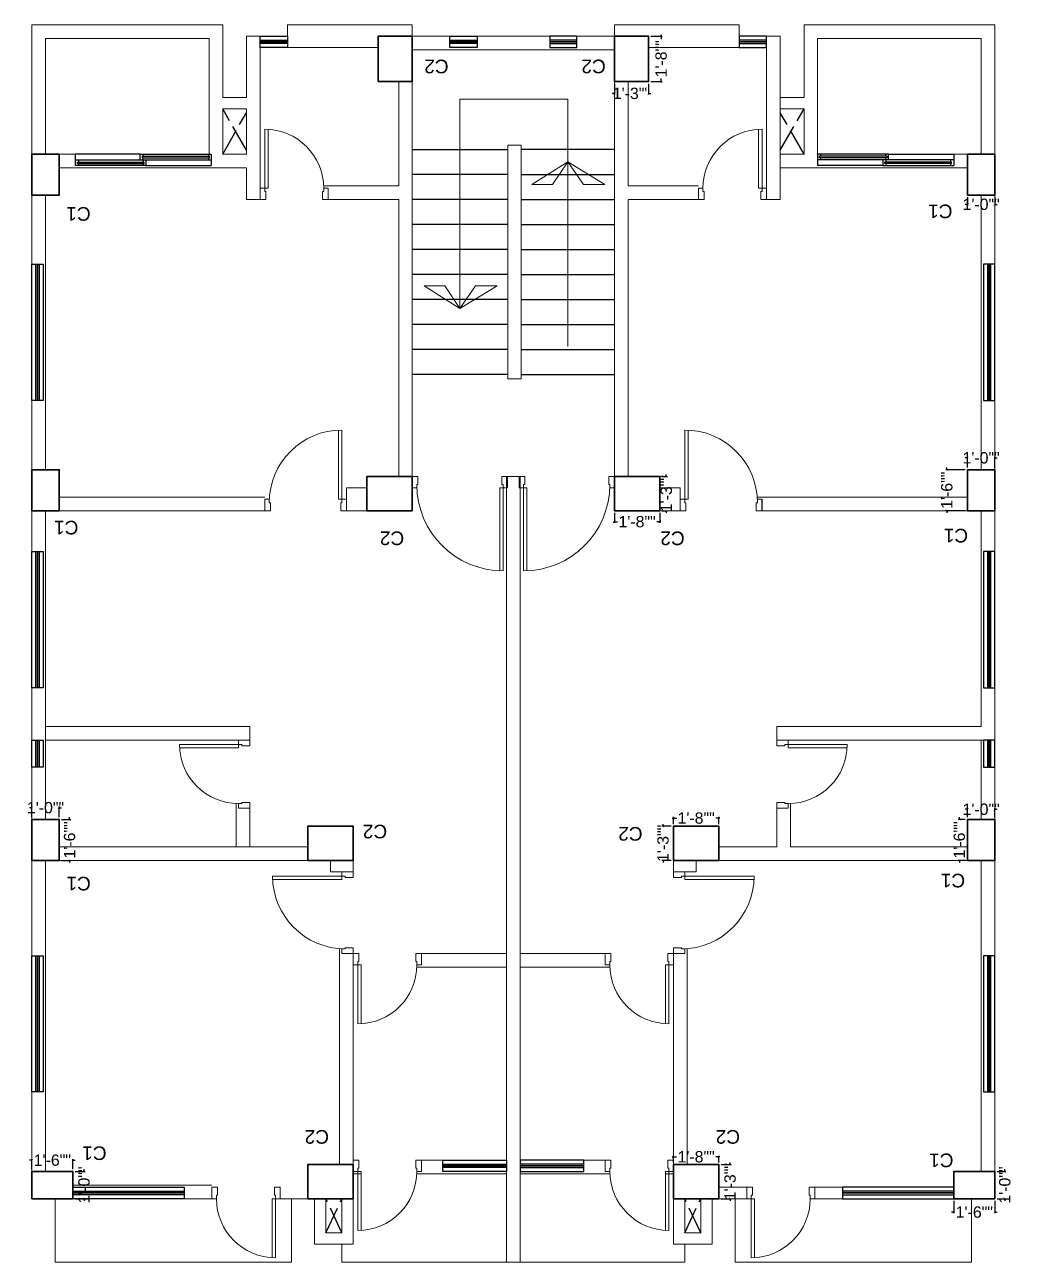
# Model space of a CAD drawing. Header units: inches. Extents: x -6918 to 21732, y -6368 to 1797.
# Drawn here: x 12913 to 13348, y 769 to 1314 of the extents above; entities that cross this region are included whole.
import ezdxf

# ---------------------------------------------------------------- set-up
doc = ezdxf.new("R2010")
doc.units = ezdxf.units.IN
doc.header["$MEASUREMENT"] = 0
doc.linetypes.add('ACAD_ISO02W100', pattern=[15, 12, -3])
for name, color, linetype, lineweight in [('COLOUMN', 10, 'Continuous', 35), ('DIM', 10, 'Continuous', 18), ('dim-8', 7, 'Continuous', 9), ('Dimensoin', 98, 'Continuous', 9), ('Door', 6, 'Continuous', 15), ('LINE', 250, 'Continuous', 15), ('Raling', 1, 'Continuous', 15), ('STAIR', 32, 'Continuous', 25), ('Varanda', 16, 'Continuous', 15), ('WALL', 7, 'Continuous', 20), ('WINDOW', 5, 'Continuous', 25)]:
    doc.layers.add(name, color=color, linetype=linetype, lineweight=lineweight)
doc.layers.add('DOT', color=140, linetype='ACAD_ISO02W100')
doc.layers.add('Text', color=7, linetype='Continuous')
doc.styles.add('ARIAL', font='arial.ttf')
doc.styles.get("Standard").update_dxf_attribs({"font": 'arial.ttf'})
doc.dimstyles.new('Column Shedule', dxfattribs={"dimscale": 0, "dimtxt": 5, "dimasz": 1, "dimexe": 0.5, "dimexo": 1, "dimgap": 1, "dimtad": 0, "dimdec": 0, "dimzin": 11, "dimdsep": 46, "dimlunit": 3, "dimtxsty": 'ARIAL', "dimblk": 'ARCHTICK', "dimcen": 0.09375, "dimdle": 0.5, "dimclrd": 5, "dimclre": 7, "dimclrt": 7, "dimadec": 0, "dimazin": 0, "dimtfac": 1, "dimtdec": 0, "dimtix": 1, "dimtofl": 0, "dimtmove": 2, "dimatfit": 3, "dimldrblk": 'ARCHTICK', "dimfxl": 3, "dimtolj": 1, "dimtzin": 3, "dimlwd": -1, "dimlwe": -1, "dimarcsym": 1})

# ---------------------------------------------------------------- blocks, each defined once
blk = doc.blocks.new('A$C71373806')
at = {"layer": 'Door'}
for p, q in [((2, 5), (2, 31)), ((3.5, 5), (3.5, 30.96)), ((0, 5), (0, 0)), ((0, 5), (2, 5)), ((0, 0), (2.5, 0)), ((2, 5), (2, 3.5)), ((2, 5), (3.5, 5)), ((2, 3.5), (2.5, 3.5)), ((2.5, 3.5), (2.5, 0)), ((27.5, 3.5), (27.5, 0)), ((28, 3.5), (27.5, 3.5)), ((30, 0), (27.5, 0)), ((28, 5), (28, 3.5)), ((30, 5), (28, 5)), ((30, 5), (30, 0))]:
    blk.add_line(p, q, dxfattribs=at)
blk.add_arc((2, 5), 26, 0, 90, dxfattribs=at)
blk = doc.blocks.new('M door')
at = {"layer": 'Door'}
for p, q in [((10890.88, 11660.35), (10895.88, 11660.35)), ((10890.88, 11660.35), (10890.88, 11658.35)), ((10890.88, 11658.35), (10892.38, 11658.35)), ((10892.38, 11658.35), (10892.38, 11657.85)), ((10892.38, 11657.85), (10895.88, 11657.85)), ((10895.88, 11660.35), (10895.88, 11657.85)), ((10890.88, 11626.35), (10860.38, 11626.35)), ((10890.88, 11627.85), (10860.42, 11627.85)), ((10890.88, 11626.35), (10890.88, 11627.85)), ((10890.88, 11624.35), (10890.88, 11626.35)), ((10890.88, 11626.35), (10892.38, 11626.35)), ((10892.38, 11626.85), (10895.88, 11626.85)), ((10892.38, 11626.35), (10892.38, 11626.85)), ((10895.88, 11624.35), (10895.88, 11626.85)), ((10890.88, 11624.35), (10895.88, 11624.35))]:
    blk.add_line(p, q, dxfattribs=at)
blk.add_arc((10892.38, 11626.35), 32, 90, 180, dxfattribs=at)
blk = doc.blocks.new('door')
at = {"layer": 'Door'}
for p, q in [((380.47, 5770.2), (375.47, 5770.2)), ((375.47, 5770.2), (375.47, 5767.7)), ((378.97, 5767.7), (375.47, 5767.7)), ((380.47, 5768.2), (378.97, 5768.2)), ((378.97, 5768.2), (378.97, 5767.7)), ((380.47, 5770.2), (380.47, 5768.2)), ((375.47, 5728.2), (375.47, 5730.7)), ((378.97, 5730.7), (375.47, 5730.7)), ((380.47, 5728.2), (375.47, 5728.2)), ((378.97, 5730.2), (378.97, 5730.7)), ((380.47, 5730.2), (378.97, 5730.2)), ((380.47, 5731.7), (416.94, 5731.7)), ((380.47, 5730.2), (380.47, 5731.7)), ((380.47, 5730.2), (416.97, 5730.2)), ((380.47, 5728.2), (380.47, 5730.2))]:
    blk.add_line(p, q, dxfattribs=at)
blk.add_arc((378.97, 5730.2), 38, 0, 90, dxfattribs=at)
blk = doc.blocks.new('ADFSDF')
at = {"layer": 'COLOUMN'}
for points in [[(-22327.73, -19135.6), (-22309.73, -19135.6), (-22309.73, -19147.6), (-22327.73, -19147.6)], [(-22206.23, -19135.6), (-22186.23, -19135.6), (-22186.23, -19150.6), (-22206.23, -19150.6)], [(-22045.23, -19135.6), (-22025.23, -19135.6), (-22025.23, -19150.6), (-22045.23, -19150.6)], [(-21921.73, -19135.6), (-21903.73, -19135.6), (-21903.73, -19147.6), (-21921.73, -19147.6)], [(-22315.73, -19284.6), (-22315.73, -19302.6), (-22327.73, -19302.6), (-22327.73, -19284.6)], [(-22206.23, -19284.6), (-22186.23, -19284.6), (-22186.23, -19299.6), (-22206.23, -19299.6)], [(-22045.23, -19284.6), (-22025.23, -19284.6), (-22025.23, -19299.6), (-22045.23, -19299.6)], [(-21903.73, -19284.6), (-21903.73, -19302.6), (-21915.73, -19302.6), (-21915.73, -19284.6)], [(-22315.73, -19438.6), (-22315.73, -19456.6), (-22327.73, -19456.6), (-22327.73, -19438.6)], [(-22180.23, -19438.6), (-22160.23, -19438.6), (-22160.23, -19453.6), (-22180.23, -19453.6)], [(-22071.23, -19438.6), (-22051.23, -19438.6), (-22051.23, -19453.6), (-22071.23, -19453.6)], [(-21903.73, -19438.6), (-21903.73, -19456.6), (-21915.73, -19456.6), (-21915.73, -19438.6)], [(-22315.73, -19577.6), (-22315.73, -19595.6), (-22327.73, -19595.6), (-22327.73, -19577.6)], [(-21903.73, -19577.6), (-21903.73, -19595.6), (-21915.73, -19595.6), (-21915.73, -19577.6)], [(-22160.23, -19627.6), (-22160.23, -19647.6), (-22175.23, -19647.6), (-22175.23, -19627.6)], [(-22056.23, -19627.6), (-22056.23, -19647.6), (-22071.23, -19647.6), (-22071.23, -19627.6)]]:
    blk.add_lwpolyline(points, close=True, dxfattribs=at)
blk = doc.blocks.new('_ArchTick')
at = {"color": 0, "linetype": 'ByBlock', "const_width": 0.15}
blk.add_lwpolyline([(-0.5, -0.5), (0.5, 0.5)], dxfattribs=at)
blk = doc.blocks.new('*D85')
at = {"layer": 'Defpoints', "color": 0, "lineweight": 40, "transparency": 16777216}
for p in [(13322.1, 796.73), (13340.1, 796.73), (13322.1, 790.81)]:
    blk.add_point(p, dxfattribs=at)
at = {"layer": 'Text', "color": 7, "transparency": 16777216}
for p, q in [((13322.1, 795.73), (13322.1, 790.31)), ((13340.1, 795.73), (13340.1, 790.31))]:
    blk.add_line(p, q, dxfattribs=at)
at = {"layer": 'Text', "color": 5, "transparency": 16777216}
for p, q in [((13322.1, 790.81), (13321.1, 790.81)), ((13340.1, 790.81), (13341.1, 790.81))]:
    blk.add_line(p, q, dxfattribs=at)
blk.add_blockref('_ArchTick', (13322.1, 790.81), dxfattribs=at)
at = {"layer": 'Text', "color": 5, "transparency": 16777216, "rotation": 180}
blk.add_blockref('_ArchTick', (13340.1, 790.81), dxfattribs=at)
at = {"layer": 'Text', "color": 7, "transparency": 16777216, "insert": (13331.1, 790.81), "char_height": 5, "attachment_point": 5, "style": 'ARIAL'}
blk.add_mtext('\\A1;1\'-6""', dxfattribs=at)
blk = doc.blocks.new('*D86')
at = {"layer": 'Defpoints', "color": 0, "lineweight": 40, "transparency": 16777216}
for p in [(13340.1, 808.73), (13340.1, 796.73), (13344.51, 796.73)]:
    blk.add_point(p, dxfattribs=at)
at = {"layer": 'Text', "color": 7, "transparency": 16777216}
for p, q in [((13341.1, 808.73), (13345.01, 808.73)), ((13341.1, 796.73), (13345.01, 796.73))]:
    blk.add_line(p, q, dxfattribs=at)
at = {"layer": 'Text', "color": 5, "transparency": 16777216}
for p, q in [((13344.51, 808.73), (13344.51, 809.73)), ((13344.51, 796.73), (13344.51, 795.73))]:
    blk.add_line(p, q, dxfattribs=at)
for p, rotation in [((13344.51, 808.73), 270), ((13344.51, 796.73), 90)]:
    blk.add_blockref('_ArchTick', p, dxfattribs=dict(at, rotation=rotation))
at = {"layer": 'Text', "color": 7, "transparency": 16777216, "insert": (13344.51, 802.73), "char_height": 5, "attachment_point": 5, "rotation": 90, "style": 'ARIAL'}
blk.add_mtext('\\A1;1\'-0""', dxfattribs=at)
blk = doc.blocks.new('*D87')
at = {"layer": 'Defpoints', "color": 0, "lineweight": 40, "transparency": 16777216}
for p in [(13218.6, 815.16), (13198.6, 811.73), (13218.6, 811.73)]:
    blk.add_point(p, dxfattribs=at)
at = {"layer": 'Text', "color": 5, "transparency": 16777216}
for p, q in [((13198.1, 815.16), (13199.95, 815.16)), ((13219.1, 815.16), (13217.25, 815.16))]:
    blk.add_line(p, q, dxfattribs=at)
at = {"layer": 'Text', "color": 7, "transparency": 16777216}
for p, q in [((13198.6, 812.73), (13198.6, 815.66)), ((13218.6, 812.73), (13218.6, 815.66))]:
    blk.add_line(p, q, dxfattribs=at)
at = {"layer": 'Text', "color": 5, "transparency": 16777216, "rotation": 180}
blk.add_blockref('_ArchTick', (13198.6, 815.16), dxfattribs=at)
at = {"layer": 'Text', "color": 5, "transparency": 16777216}
blk.add_blockref('_ArchTick', (13218.6, 815.16), dxfattribs=at)
at = {"layer": 'Text', "color": 7, "transparency": 16777216, "insert": (13208.6, 815.16), "char_height": 5, "attachment_point": 5, "style": 'ARIAL'}
blk.add_mtext('\\A1;1\'-8""', dxfattribs=at)
blk = doc.blocks.new('*D88')
at = {"layer": 'Defpoints', "color": 0, "lineweight": 40, "transparency": 16777216}
for p in [(13218.6, 811.73), (13218.6, 796.73), (13223.55, 796.73)]:
    blk.add_point(p, dxfattribs=at)
at = {"layer": 'Text', "color": 5, "transparency": 16777216}
for p, q in [((13223.55, 811.73), (13223.55, 812.73)), ((13223.55, 796.73), (13223.55, 795.73))]:
    blk.add_line(p, q, dxfattribs=at)
at = {"layer": 'Text', "color": 7, "transparency": 16777216}
for p, q in [((13219.6, 811.73), (13224.05, 811.73)), ((13219.6, 796.73), (13224.05, 796.73))]:
    blk.add_line(p, q, dxfattribs=at)
at = {"layer": 'Text', "color": 5, "transparency": 16777216}
for p, rotation in [((13223.55, 811.73), 270), ((13223.55, 796.73), 90)]:
    blk.add_blockref('_ArchTick', p, dxfattribs=dict(at, rotation=rotation))
at = {"layer": 'Text', "color": 7, "transparency": 16777216, "insert": (13223.55, 804.23), "char_height": 5, "attachment_point": 5, "rotation": 90, "style": 'ARIAL'}
blk.add_mtext('\\A1;1\'-3""', dxfattribs=at)
blk = doc.blocks.new('*D89')
at = {"layer": 'Defpoints', "color": 0, "lineweight": 40, "transparency": 16777216}
for p in [(13194.04, 960.73), (13198.6, 960.73), (13198.6, 945.73)]:
    blk.add_point(p, dxfattribs=at)
at = {"layer": 'Text', "color": 7, "transparency": 16777216}
for p, q in [((13197.6, 960.73), (13193.54, 960.73)), ((13197.6, 945.73), (13193.54, 945.73))]:
    blk.add_line(p, q, dxfattribs=at)
at = {"layer": 'Text', "color": 5, "transparency": 16777216}
for p, q in [((13194.04, 960.73), (13194.04, 961.73)), ((13194.04, 945.73), (13194.04, 944.73))]:
    blk.add_line(p, q, dxfattribs=at)
for p, rotation in [((13194.04, 960.73), 270), ((13194.04, 945.73), 90)]:
    blk.add_blockref('_ArchTick', p, dxfattribs=dict(at, rotation=rotation))
at = {"layer": 'Text', "color": 7, "transparency": 16777216, "insert": (13194.04, 953.23), "char_height": 5, "attachment_point": 5, "rotation": 90, "style": 'ARIAL'}
blk.add_mtext('\\A1;1\'-3""', dxfattribs=at)
blk = doc.blocks.new('*D90')
at = {"layer": 'Defpoints', "color": 0, "lineweight": 40, "transparency": 16777216}
for p in [(13198.6, 960.73), (13218.6, 964.33), (13218.6, 960.73)]:
    blk.add_point(p, dxfattribs=at)
at = {"layer": 'Text', "color": 7, "transparency": 16777216}
for p, q in [((13198.6, 961.73), (13198.6, 964.83)), ((13218.6, 961.73), (13218.6, 964.83))]:
    blk.add_line(p, q, dxfattribs=at)
at = {"layer": 'Text', "color": 5, "transparency": 16777216}
for p, q in [((13198.1, 964.33), (13199.95, 964.33)), ((13219.1, 964.33), (13217.25, 964.33))]:
    blk.add_line(p, q, dxfattribs=at)
at = {"layer": 'Text', "color": 5, "transparency": 16777216, "rotation": 180}
blk.add_blockref('_ArchTick', (13198.6, 964.33), dxfattribs=at)
at = {"layer": 'Text', "color": 5, "transparency": 16777216}
blk.add_blockref('_ArchTick', (13218.6, 964.33), dxfattribs=at)
at = {"layer": 'Text', "color": 7, "transparency": 16777216, "insert": (13208.6, 964.33), "char_height": 5, "attachment_point": 5, "style": 'ARIAL'}
blk.add_mtext('\\A1;1\'-8""', dxfattribs=at)
blk = doc.blocks.new('*D91')
at = {"layer": 'Defpoints', "color": 0, "lineweight": 40, "transparency": 16777216}
for p in [(13324.52, 963.73), (13328.1, 963.73), (13328.1, 945.73)]:
    blk.add_point(p, dxfattribs=at)
at = {"layer": 'Text', "color": 5, "transparency": 16777216}
for p, q in [((13324.52, 963.73), (13324.52, 964.73)), ((13324.52, 945.73), (13324.52, 944.73))]:
    blk.add_line(p, q, dxfattribs=at)
at = {"layer": 'Text', "color": 7, "transparency": 16777216}
for p, q in [((13327.1, 963.73), (13324.02, 963.73)), ((13327.1, 945.73), (13324.02, 945.73))]:
    blk.add_line(p, q, dxfattribs=at)
at = {"layer": 'Text', "color": 5, "transparency": 16777216}
for p, rotation in [((13324.52, 963.73), 270), ((13324.52, 945.73), 90)]:
    blk.add_blockref('_ArchTick', p, dxfattribs=dict(at, rotation=rotation))
at = {"layer": 'Text', "color": 7, "transparency": 16777216, "insert": (13324.52, 954.73), "char_height": 5, "attachment_point": 5, "rotation": 90, "style": 'ARIAL'}
blk.add_mtext('\\A1;1\'-6""', dxfattribs=at)
blk = doc.blocks.new('*D92')
at = {"layer": 'Defpoints', "color": 0, "lineweight": 40, "transparency": 16777216}
for p in [(13340.1, 968.2), (13328.1, 963.73), (13340.1, 963.73)]:
    blk.add_point(p, dxfattribs=at)
at = {"layer": 'Text', "color": 5, "transparency": 16777216}
for p, q in [((13328.1, 968.2), (13327.1, 968.2)), ((13340.1, 968.2), (13341.1, 968.2))]:
    blk.add_line(p, q, dxfattribs=at)
at = {"layer": 'Text', "color": 7, "transparency": 16777216}
for p, q in [((13328.1, 964.73), (13328.1, 968.7)), ((13340.1, 964.73), (13340.1, 968.7))]:
    blk.add_line(p, q, dxfattribs=at)
at = {"layer": 'Text', "color": 5, "transparency": 16777216}
blk.add_blockref('_ArchTick', (13328.1, 968.2), dxfattribs=at)
at = {"layer": 'Text', "color": 5, "transparency": 16777216, "rotation": 180}
blk.add_blockref('_ArchTick', (13340.1, 968.2), dxfattribs=at)
at = {"layer": 'Text', "color": 7, "transparency": 16777216, "insert": (13334.1, 968.2), "char_height": 5, "attachment_point": 5, "style": 'ARIAL'}
blk.add_mtext('\\A1;1\'-0""', dxfattribs=at)
blk = doc.blocks.new('*D93')
at = {"layer": 'Defpoints', "color": 0, "lineweight": 40, "transparency": 16777216}
for p in [(12928.1, 968.9), (12916.1, 963.73), (12928.1, 963.73)]:
    blk.add_point(p, dxfattribs=at)
at = {"layer": 'Text', "color": 5, "transparency": 16777216}
for p, q in [((12916.1, 968.9), (12915.1, 968.9)), ((12928.1, 968.9), (12929.1, 968.9))]:
    blk.add_line(p, q, dxfattribs=at)
at = {"layer": 'Text', "color": 7, "transparency": 16777216}
for p, q in [((12916.1, 964.73), (12916.1, 969.4)), ((12928.1, 964.73), (12928.1, 969.4))]:
    blk.add_line(p, q, dxfattribs=at)
at = {"layer": 'Text', "color": 5, "transparency": 16777216}
blk.add_blockref('_ArchTick', (12916.1, 968.9), dxfattribs=at)
at = {"layer": 'Text', "color": 5, "transparency": 16777216, "rotation": 180}
blk.add_blockref('_ArchTick', (12928.1, 968.9), dxfattribs=at)
at = {"layer": 'Text', "color": 7, "transparency": 16777216, "insert": (12922.1, 968.9), "char_height": 5, "attachment_point": 5, "style": 'ARIAL'}
blk.add_mtext('\\A1;1\'-0""', dxfattribs=at)
blk = doc.blocks.new('*D94')
at = {"layer": 'Defpoints', "color": 0, "lineweight": 40, "transparency": 16777216}
for p in [(12928.1, 963.73), (12928.1, 945.73), (12932.7, 945.73)]:
    blk.add_point(p, dxfattribs=at)
at = {"layer": 'Text', "color": 5, "transparency": 16777216}
for p, q in [((12932.7, 963.73), (12932.7, 964.73)), ((12932.7, 945.73), (12932.7, 944.73))]:
    blk.add_line(p, q, dxfattribs=at)
at = {"layer": 'Text', "color": 7, "transparency": 16777216}
for p, q in [((12929.1, 963.73), (12933.2, 963.73)), ((12929.1, 945.73), (12933.2, 945.73))]:
    blk.add_line(p, q, dxfattribs=at)
at = {"layer": 'Text', "color": 5, "transparency": 16777216}
for p, rotation in [((12932.7, 963.73), 270), ((12932.7, 945.73), 90)]:
    blk.add_blockref('_ArchTick', p, dxfattribs=dict(at, rotation=rotation))
at = {"layer": 'Text', "color": 7, "transparency": 16777216, "insert": (12932.7, 954.73), "char_height": 5, "attachment_point": 5, "rotation": 90, "style": 'ARIAL'}
blk.add_mtext('\\A1;1\'-6""', dxfattribs=at)
blk = doc.blocks.new('*D95')
at = {"layer": 'Defpoints', "color": 0, "lineweight": 40, "transparency": 16777216}
for p in [(12934.1, 813.65), (12916.1, 808.73), (12934.1, 808.73)]:
    blk.add_point(p, dxfattribs=at)
at = {"layer": 'Text', "color": 5, "transparency": 16777216}
for p, q in [((12916.1, 813.65), (12915.1, 813.65)), ((12934.1, 813.65), (12935.1, 813.65))]:
    blk.add_line(p, q, dxfattribs=at)
at = {"layer": 'Text', "color": 7, "transparency": 16777216}
for p, q in [((12916.1, 809.73), (12916.1, 814.15)), ((12934.1, 809.73), (12934.1, 814.15))]:
    blk.add_line(p, q, dxfattribs=at)
at = {"layer": 'Text', "color": 5, "transparency": 16777216}
blk.add_blockref('_ArchTick', (12916.1, 813.65), dxfattribs=at)
at = {"layer": 'Text', "color": 5, "transparency": 16777216, "rotation": 180}
blk.add_blockref('_ArchTick', (12934.1, 813.65), dxfattribs=at)
at = {"layer": 'Text', "color": 7, "transparency": 16777216, "insert": (12925.1, 813.65), "char_height": 5, "attachment_point": 5, "style": 'ARIAL'}
blk.add_mtext('\\A1;1\'-6""', dxfattribs=at)
blk = doc.blocks.new('*D96')
at = {"layer": 'Defpoints', "color": 0, "lineweight": 40, "transparency": 16777216}
for p in [(12934.1, 808.73), (12934.1, 796.73), (12939.05, 796.73)]:
    blk.add_point(p, dxfattribs=at)
at = {"layer": 'Text', "color": 7, "transparency": 16777216}
for p, q in [((12935.1, 808.73), (12939.55, 808.73)), ((12935.1, 796.73), (12939.55, 796.73))]:
    blk.add_line(p, q, dxfattribs=at)
at = {"layer": 'Text', "color": 5, "transparency": 16777216}
for p, q in [((12939.05, 808.73), (12939.05, 809.73)), ((12939.05, 796.73), (12939.05, 795.73))]:
    blk.add_line(p, q, dxfattribs=at)
for p, rotation in [((12939.05, 808.73), 270), ((12939.05, 796.73), 90)]:
    blk.add_blockref('_ArchTick', p, dxfattribs=dict(at, rotation=rotation))
at = {"layer": 'Text', "color": 7, "transparency": 16777216, "insert": (12939.05, 802.73), "char_height": 5, "attachment_point": 5, "rotation": 90, "style": 'ARIAL'}
blk.add_mtext('\\A1;1\'-0""', dxfattribs=at)
blk = doc.blocks.new('*D97')
at = {"layer": 'Defpoints', "color": 0, "lineweight": 40, "transparency": 16777216}
for p in [(13172.6, 1099.73), (13192.6, 1099.73), (13172.6, 1094.86)]:
    blk.add_point(p, dxfattribs=at)
at = {"layer": 'Text', "color": 7, "transparency": 16777216}
for p, q in [((13172.6, 1098.73), (13172.6, 1094.36)), ((13192.6, 1098.73), (13192.6, 1094.36))]:
    blk.add_line(p, q, dxfattribs=at)
at = {"layer": 'Text', "color": 5, "transparency": 16777216}
for p, q in [((13172.1, 1094.86), (13173.95, 1094.86)), ((13193.1, 1094.86), (13191.25, 1094.86))]:
    blk.add_line(p, q, dxfattribs=at)
at = {"layer": 'Text', "color": 5, "transparency": 16777216, "rotation": 180}
blk.add_blockref('_ArchTick', (13172.6, 1094.86), dxfattribs=at)
at = {"layer": 'Text', "color": 5, "transparency": 16777216}
blk.add_blockref('_ArchTick', (13192.6, 1094.86), dxfattribs=at)
at = {"layer": 'Text', "color": 7, "transparency": 16777216, "insert": (13182.6, 1094.86), "char_height": 5, "attachment_point": 5, "style": 'ARIAL'}
blk.add_mtext('\\A1;1\'-8""', dxfattribs=at)
blk = doc.blocks.new('*D98')
at = {"layer": 'Defpoints', "color": 0, "lineweight": 40, "transparency": 16777216}
for p in [(13192.6, 1114.73), (13192.6, 1099.73), (13195.46, 1099.73)]:
    blk.add_point(p, dxfattribs=at)
at = {"layer": 'Text', "color": 7, "transparency": 16777216}
for p, q in [((13193.6, 1114.73), (13195.96, 1114.73)), ((13193.6, 1099.73), (13195.96, 1099.73))]:
    blk.add_line(p, q, dxfattribs=at)
at = {"layer": 'Text', "color": 5, "transparency": 16777216}
for p, q in [((13195.46, 1114.73), (13195.46, 1115.73)), ((13195.46, 1099.73), (13195.46, 1098.73))]:
    blk.add_line(p, q, dxfattribs=at)
for p, rotation in [((13195.46, 1114.73), 270), ((13195.46, 1099.73), 90)]:
    blk.add_blockref('_ArchTick', p, dxfattribs=dict(at, rotation=rotation))
at = {"layer": 'Text', "color": 7, "transparency": 16777216, "insert": (13195.46, 1107.23), "char_height": 5, "attachment_point": 5, "rotation": 90, "style": 'ARIAL'}
blk.add_mtext('\\A1;1\'-3""', dxfattribs=at)
blk = doc.blocks.new('*D99')
at = {"layer": 'Defpoints', "color": 0, "lineweight": 40, "transparency": 16777216}
for p in [(13318.99, 1117.73), (13328.1, 1117.73), (13328.1, 1099.73)]:
    blk.add_point(p, dxfattribs=at)
at = {"layer": 'Text', "color": 7, "transparency": 16777216}
for p, q in [((13327.1, 1117.73), (13318.49, 1117.73)), ((13327.1, 1099.73), (13318.49, 1099.73))]:
    blk.add_line(p, q, dxfattribs=at)
at = {"layer": 'Text', "color": 5, "transparency": 16777216}
for p, q in [((13318.99, 1117.73), (13318.99, 1118.73)), ((13318.99, 1099.73), (13318.99, 1098.73))]:
    blk.add_line(p, q, dxfattribs=at)
for p, rotation in [((13318.99, 1117.73), 270), ((13318.99, 1099.73), 90)]:
    blk.add_blockref('_ArchTick', p, dxfattribs=dict(at, rotation=rotation))
at = {"layer": 'Text', "color": 7, "transparency": 16777216, "insert": (13318.99, 1108.73), "char_height": 5, "attachment_point": 5, "rotation": 90, "style": 'ARIAL'}
blk.add_mtext('\\A1;1\'-6""', dxfattribs=at)
blk = doc.blocks.new('*D100')
at = {"layer": 'Defpoints', "color": 0, "lineweight": 40, "transparency": 16777216}
for p in [(13340.1, 1122.97), (13328.1, 1117.73), (13340.1, 1117.73)]:
    blk.add_point(p, dxfattribs=at)
at = {"layer": 'Text', "color": 5, "transparency": 16777216}
for p, q in [((13328.1, 1122.97), (13327.1, 1122.97)), ((13340.1, 1122.97), (13341.1, 1122.97))]:
    blk.add_line(p, q, dxfattribs=at)
at = {"layer": 'Text', "color": 7, "transparency": 16777216}
for p, q in [((13328.1, 1118.73), (13328.1, 1123.47)), ((13340.1, 1118.73), (13340.1, 1123.47))]:
    blk.add_line(p, q, dxfattribs=at)
at = {"layer": 'Text', "color": 5, "transparency": 16777216}
blk.add_blockref('_ArchTick', (13328.1, 1122.97), dxfattribs=at)
at = {"layer": 'Text', "color": 5, "transparency": 16777216, "rotation": 180}
blk.add_blockref('_ArchTick', (13340.1, 1122.97), dxfattribs=at)
at = {"layer": 'Text', "color": 7, "transparency": 16777216, "insert": (13334.1, 1122.97), "char_height": 5, "attachment_point": 5, "style": 'ARIAL'}
blk.add_mtext('\\A1;1\'-0""', dxfattribs=at)
blk = doc.blocks.new('*D101')
at = {"layer": 'Defpoints', "color": 0, "lineweight": 40, "transparency": 16777216}
for p in [(13328.1, 1238.73), (13340.1, 1238.73), (13328.1, 1234.62)]:
    blk.add_point(p, dxfattribs=at)
at = {"layer": 'Text', "color": 7, "transparency": 16777216}
for p, q in [((13328.1, 1237.73), (13328.1, 1234.12)), ((13340.1, 1237.73), (13340.1, 1234.12))]:
    blk.add_line(p, q, dxfattribs=at)
at = {"layer": 'Text', "color": 5, "transparency": 16777216}
for p, q in [((13328.1, 1234.62), (13327.1, 1234.62)), ((13340.1, 1234.62), (13341.1, 1234.62))]:
    blk.add_line(p, q, dxfattribs=at)
blk.add_blockref('_ArchTick', (13328.1, 1234.62), dxfattribs=at)
at = {"layer": 'Text', "color": 5, "transparency": 16777216, "rotation": 180}
blk.add_blockref('_ArchTick', (13340.1, 1234.62), dxfattribs=at)
at = {"layer": 'Text', "color": 7, "transparency": 16777216, "insert": (13334.1, 1234.62), "char_height": 5, "attachment_point": 5, "style": 'ARIAL'}
blk.add_mtext('\\A1;1\'-0""', dxfattribs=at)
blk = doc.blocks.new('*D102')
at = {"layer": 'Defpoints', "color": 0, "lineweight": 40, "transparency": 16777216}
for p in [(13187.6, 1308.73), (13187.6, 1288.73), (13193.19, 1288.73)]:
    blk.add_point(p, dxfattribs=at)
at = {"layer": 'Text', "color": 7, "transparency": 16777216}
for p, q in [((13188.6, 1308.73), (13193.69, 1308.73)), ((13188.6, 1288.73), (13193.69, 1288.73))]:
    blk.add_line(p, q, dxfattribs=at)
at = {"layer": 'Text', "color": 5, "transparency": 16777216}
for p, q in [((13193.19, 1309.23), (13193.19, 1307.38)), ((13193.19, 1288.23), (13193.19, 1290.08))]:
    blk.add_line(p, q, dxfattribs=at)
for p, rotation in [((13193.19, 1308.73), 90), ((13193.19, 1288.73), 270)]:
    blk.add_blockref('_ArchTick', p, dxfattribs=dict(at, rotation=rotation))
at = {"layer": 'Text', "color": 7, "transparency": 16777216, "insert": (13193.19, 1298.73), "char_height": 5, "attachment_point": 5, "rotation": 90, "style": 'ARIAL'}
blk.add_mtext('\\A1;1\'-8""', dxfattribs=at)
blk = doc.blocks.new('*D103')
at = {"layer": 'Defpoints', "color": 0, "lineweight": 40, "transparency": 16777216}
for p in [(13172.6, 1288.73), (13187.6, 1288.73), (13172.6, 1283.47)]:
    blk.add_point(p, dxfattribs=at)
at = {"layer": 'Text', "color": 7, "transparency": 16777216}
for p, q in [((13172.6, 1287.73), (13172.6, 1282.97)), ((13187.6, 1287.73), (13187.6, 1282.97))]:
    blk.add_line(p, q, dxfattribs=at)
at = {"layer": 'Text', "color": 5, "transparency": 16777216}
for p, q in [((13172.6, 1283.47), (13171.6, 1283.47)), ((13187.6, 1283.47), (13188.6, 1283.47))]:
    blk.add_line(p, q, dxfattribs=at)
blk.add_blockref('_ArchTick', (13172.6, 1283.47), dxfattribs=at)
at = {"layer": 'Text', "color": 5, "transparency": 16777216, "rotation": 180}
blk.add_blockref('_ArchTick', (13187.6, 1283.47), dxfattribs=at)
at = {"layer": 'Text', "color": 7, "transparency": 16777216, "insert": (13180.1, 1283.47), "char_height": 5, "attachment_point": 5, "style": 'ARIAL'}
blk.add_mtext('\\A1;1\'-3""', dxfattribs=at)

msp = doc.modelspace()

# ---------------------------------------------------------------- linework, layer by layer
at = {"layer": 'dim-8', "ltscale": 2}
for points in [[(12916.1, 1256.73), (12916.1, 1313.73), (13000.1, 1313.73), (13000.1, 1281.73), (13010.6, 1281.73)], [(13010.6, 1308.73), (13028.6, 1308.73), (13028.6, 1313.73), (13083.6, 1313.73), (13083.6, 1308.73), (13172.6, 1308.73), (13172.6, 1313.73), (13227.6, 1313.73), (13227.6, 1308.73), (13245.6, 1308.73)], [(13245.6, 1281.73), (13256.1, 1281.73), (13256.1, 1313.73), (13340.1, 1313.73), (13340.1, 1256.73)], [(12916.1, 1117.73), (12916.1, 1238.73)], [(12922.1, 1117.73), (12922.1, 1238.73)], [(13334.1, 1238.73), (13334.1, 1117.73)], [(13340.1, 1238.73), (13340.1, 1117.73)], [(12916.1, 963.73), (12916.1, 1099.73)], [(12922.1, 963.73), (12922.1, 1099.73)], [(13334.1, 1099.73), (13334.1, 1004.73)], [(13340.1, 1099.73), (13340.1, 963.73)], [(13334.1, 998.73), (13334.1, 963.73)], [(12916.1, 808.73), (12916.1, 945.73)], [(12922.1, 808.73), (12922.1, 945.73)], [(13334.1, 945.73), (13334.1, 808.73)], [(13340.1, 945.73), (13340.1, 808.73)], [(13037.6, 796.73), (13030.35, 796.73), (13030.35, 768.73), (12926.35, 768.73), (12926.35, 796.73)], [(13215.6, 796.73), (13215.6, 776.73), (13203.6, 776.73), (13203.6, 768.73), (13052.6, 768.73), (13052.6, 776.73), (13040.6, 776.73), (13040.6, 796.73)], [(13329.85, 796.73), (13329.85, 768.73), (13225.85, 768.73), (13225.85, 796.73), (13218.6, 796.73)]]:
    msp.add_lwpolyline(points, dxfattribs=at)
at = {"layer": 'DOT'}
for p, q in [((13010.6, 1258.47), (13000.1, 1276.73)), ((13245.6, 1258.47), (13256.1, 1276.73)), ((13000.1, 1256.73), (13010.6, 1274.99)), ((13256.1, 1256.73), (13245.6, 1274.99)), ((13045.6, 781.73), (13052.6, 796.73)), ((13052.6, 781.73), (13045.6, 796.73)), ((13210.6, 781.73), (13203.6, 796.73)), ((13203.6, 781.73), (13210.6, 796.73))]:
    msp.add_line(p, q, dxfattribs=at)
at = {"layer": 'LINE'}
msp.add_lwpolyline([(13152.1, 1171.97), (13152.1, 1280.99), (13104.6, 1280.99), (13104.6, 1188.71), (13120.93, 1198.71), (13111.43, 1198.71), (13104.6, 1188.71), (13088.8, 1198.71), (13097.86, 1198.71), (13104.6, 1188.71)], dxfattribs=at)
msp.add_lwpolyline([(13152.1, 1253.4), (13168.43, 1243.4), (13158.93, 1243.4), (13152.1, 1253.4), (13136.3, 1243.4), (13145.36, 1243.4)], close=True, dxfattribs=at)
at = {"layer": 'Raling'}
for points in [[(13128.6, 1157.73), (13125.6, 1157.73), (13125.6, 1260.73), (13128.6, 1260.73)], [(13128.6, 1157.73), (13131.6, 1157.73), (13131.6, 1260.73), (13128.6, 1260.73)]]:
    msp.add_lwpolyline(points, dxfattribs=at)
at = {"layer": 'STAIR'}
for p, q in [((13083.6, 1258.73), (13125.6, 1258.73)), ((13172.6, 1258.73), (13131.6, 1258.73)), ((13125.6, 1247.73), (13083.6, 1247.73)), ((13131.6, 1247.73), (13172.6, 1247.73)), ((13125.6, 1236.73), (13083.6, 1236.73)), ((13131.6, 1236.73), (13172.6, 1236.73)), ((13125.6, 1225.73), (13083.6, 1225.73)), ((13131.6, 1225.73), (13172.6, 1225.73)), ((13125.6, 1214.73), (13083.6, 1214.73)), ((13131.6, 1214.73), (13172.6, 1214.73)), ((13125.6, 1203.73), (13083.6, 1203.73)), ((13131.6, 1203.73), (13172.6, 1203.73)), ((13125.6, 1192.73), (13083.6, 1192.73)), ((13131.6, 1192.73), (13172.6, 1192.73)), ((13125.6, 1181.73), (13083.6, 1181.73)), ((13131.6, 1181.73), (13172.6, 1181.73)), ((13125.6, 1170.73), (13083.6, 1170.73)), ((13131.6, 1170.73), (13172.6, 1170.73)), ((13125.6, 1159.73), (13083.6, 1159.73)), ((13131.6, 1159.73), (13172.6, 1159.73))]:
    msp.add_line(p, q, dxfattribs=at)
at = {"layer": 'Varanda'}
for points in [[(12916.1, 1256.73), (12916.1, 1313.73), (13000.1, 1313.73), (13000.1, 1281.73)], [(13340.1, 1256.73), (13340.1, 1313.73), (13256.1, 1313.73), (13256.1, 1281.73)], [(12922.1, 1256.73), (12922.1, 1307.73), (12994.1, 1307.73), (12994.1, 1256.73)], [(13334.1, 1256.73), (13334.1, 1307.73), (13262.1, 1307.73), (13262.1, 1256.73)], [(12926.35, 796.73), (12926.35, 768.73), (13030.35, 768.73), (13030.35, 796.73)], [(13329.85, 796.73), (13329.85, 768.73), (13225.85, 768.73), (13225.85, 796.73)], [(13052.6, 776.73), (13052.6, 768.73), (13125.6, 768.73)], [(13203.6, 776.73), (13203.6, 768.73), (13130.6, 768.73)]]:
    msp.add_lwpolyline(points, dxfattribs=at)
at = {"layer": 'WALL'}
for p, q in [((13083.6, 1313.73), (13028.6, 1313.73)), ((13028.6, 1303.73), (13028.6, 1313.73)), ((13083.6, 1308.73), (13083.6, 1313.73)), ((13172.6, 1313.73), (13227.6, 1313.73)), ((13172.6, 1308.73), (13172.6, 1313.73)), ((13227.6, 1303.73), (13227.6, 1313.73)), ((13010.6, 1281.73), (13010.6, 1308.73)), ((13016.6, 1308.73), (13011.6, 1308.73)), ((13016.6, 1236.73), (13016.6, 1308.73)), ((13100.1, 1308.73), (13083.6, 1308.73)), ((13100.1, 1303.73), (13100.1, 1308.73)), ((13128.1, 1308.73), (13112.1, 1308.73)), ((13112.1, 1303.73), (13112.1, 1308.73)), ((13128.1, 1308.73), (13144.1, 1308.73)), ((13144.1, 1303.73), (13144.1, 1308.73)), ((13156.1, 1308.73), (13172.6, 1308.73)), ((13156.1, 1303.73), (13156.1, 1308.73)), ((13239.6, 1308.73), (13244.6, 1308.73)), ((13239.6, 1236.73), (13239.6, 1308.73)), ((13245.6, 1236.73), (13245.6, 1308.73)), ((13068.6, 1303.73), (13028.6, 1303.73)), ((13083.6, 1302.73), (13172.6, 1302.73)), ((13187.6, 1303.73), (13227.6, 1303.73)), ((13077.6, 1242.73), (13077.6, 1288.73)), ((13083.6, 1114.73), (13083.6, 1288.73)), ((13172.6, 1114.73), (13172.6, 1288.73)), ((13178.6, 1242.73), (13178.6, 1288.73)), ((13010.6, 1281.73), (13000.1, 1281.73)), ((13245.6, 1281.73), (13256.1, 1281.73)), ((13010.6, 1276.73), (13000.1, 1276.73)), ((13000.1, 1256.73), (13000.1, 1276.73)), ((13010.6, 1256.73), (13010.6, 1276.73)), ((13245.6, 1276.73), (13256.1, 1276.73)), ((13256.1, 1256.73), (13256.1, 1276.73)), ((12935.1, 1256.73), (12928.1, 1256.73)), ((12935.1, 1251.73), (12935.1, 1256.73)), ((12995.1, 1251.73), (12995.1, 1256.73)), ((13010.6, 1256.73), (13000.1, 1256.73)), ((13245.6, 1256.73), (13256.1, 1256.73)), ((13262.1, 1251.73), (13262.1, 1256.73)), ((13321.1, 1256.73), (13328.1, 1256.73)), ((13322.1, 1251.73), (13322.1, 1256.73)), ((13335.1, 1256.73), (13340.1, 1256.73)), ((13010.6, 1250.73), (12928.1, 1250.73)), ((13010.6, 1236.73), (13010.6, 1250.73)), ((13245.6, 1250.73), (13328.1, 1250.73)), ((13077.6, 1242.73), (13044.58, 1242.73)), ((13178.6, 1242.73), (13209.6, 1242.73)), ((12916.1, 1208.23), (12916.1, 1238.73)), ((13046.6, 1236.73), (13046.6, 1241.73)), ((13209.6, 1236.73), (13209.6, 1241.73)), ((13340.1, 1208.23), (13340.1, 1238.73)), ((13016.6, 1236.73), (13010.6, 1236.73)), ((13077.6, 1236.73), (13046.6, 1236.73)), ((13077.6, 1114.73), (13077.6, 1236.73)), ((13178.6, 1236.73), (13209.6, 1236.73)), ((13178.6, 1114.73), (13178.6, 1236.73)), ((13239.6, 1236.73), (13245.6, 1236.73)), ((12921.1, 1208.23), (12916.1, 1208.23)), ((13335.1, 1208.23), (13340.1, 1208.23)), ((12916.1, 1117.73), (12916.1, 1148.23)), ((12921.1, 1148.23), (12916.1, 1148.23)), ((13335.1, 1148.23), (13340.1, 1148.23)), ((13340.1, 1117.73), (13340.1, 1148.23)), ((13125.1, 768.73), (13125.1, 1114.73)), ((13128.1, 1114.73), (13125.6, 1114.73)), ((13128.1, 1114.73), (13130.6, 1114.73)), ((13131.1, 768.73), (13131.1, 1114.73)), ((13054.6, 1099.73), (13054.6, 1109.73)), ((13054.6, 1109.73), (13063.6, 1109.73)), ((13083.6, 1099.73), (13083.6, 1109.73)), ((13172.6, 1099.73), (13172.6, 1109.73)), ((13201.6, 1109.73), (13192.6, 1109.73)), ((13201.6, 1099.73), (13201.6, 1109.73)), ((13018.6, 1105.73), (12928.1, 1105.73)), ((13018.6, 1099.73), (13018.6, 1104.73)), ((13235.5, 1105.73), (13328.1, 1105.73)), ((13237.6, 1099.73), (13237.6, 1104.73)), ((12916.1, 1081.73), (12916.1, 1099.73)), ((13018.6, 1099.73), (12928.1, 1099.73)), ((13063.6, 1099.73), (13054.6, 1099.73)), ((13192.6, 1099.73), (13201.6, 1099.73)), ((13237.6, 1099.73), (13328.1, 1099.73)), ((13340.1, 1081.73), (13340.1, 1099.73)), ((12921.1, 1081.73), (12916.1, 1081.73)), ((13335.1, 1081.73), (13340.1, 1081.73)), ((12916.1, 998.73), (12916.1, 1021.73)), ((12921.1, 1021.73), (12916.1, 1021.73)), ((13335.1, 1021.73), (13340.1, 1021.73)), ((13340.1, 998.73), (13340.1, 1021.73)), ((13012.1, 1004.73), (12922.1, 1004.73)), ((13012.1, 996.23), (13012.1, 1004.73)), ((13244.1, 1004.73), (13334.1, 1004.73)), ((13244.1, 998.73), (13244.1, 1004.73)), ((12921.1, 998.73), (12916.1, 998.73)), ((13012.1, 998.73), (12922.1, 998.73)), ((13244.1, 998.73), (13335.1, 998.73)), ((13335.1, 998.73), (13340.1, 998.73)), ((12916.1, 963.73), (12916.1, 986.73)), ((12921.1, 986.73), (12916.1, 986.73)), ((13335.1, 986.73), (13340.1, 986.73)), ((13340.1, 963.73), (13340.1, 986.73)), ((13006.1, 951.73), (13006.1, 970.75)), ((13250.1, 951.73), (13250.1, 970.75)), ((13012.1, 968.73), (13007.1, 968.73)), ((13012.1, 951.73), (13012.1, 968.73)), ((13244.1, 968.73), (13249.1, 968.73)), ((13244.1, 951.73), (13244.1, 968.73)), ((13037.6, 951.73), (12928.1, 951.73)), ((13218.6, 951.73), (13244.1, 951.73)), ((13250.1, 951.73), (13328.1, 951.73)), ((12916.1, 903.73), (12916.1, 945.73)), ((13037.6, 945.73), (12928.1, 945.73)), ((13047.6, 940.73), (13047.6, 945.73)), ((13057.6, 945.73), (13057.6, 940.73)), ((13198.6, 945.73), (13198.6, 940.73)), ((13208.6, 940.73), (13208.6, 945.73)), ((13218.6, 945.73), (13328.1, 945.73)), ((13340.1, 903.73), (13340.1, 945.73)), ((13057.6, 940.73), (13047.6, 940.73)), ((13198.6, 940.73), (13208.6, 940.73)), ((13051.6, 811.73), (13051.6, 906.83)), ((13057.6, 904.73), (13052.6, 904.73)), ((13057.6, 811.73), (13057.6, 904.73)), ((13125.1, 904.73), (13087.6, 904.73)), ((13087.6, 899.73), (13087.6, 904.73)), ((13131.1, 904.73), (13168.6, 904.73)), ((13168.6, 899.73), (13168.6, 904.73)), ((13198.6, 904.73), (13203.6, 904.73)), ((13198.6, 811.73), (13198.6, 904.73)), ((13204.6, 811.73), (13204.6, 906.83)), ((12921.1, 903.73), (12916.1, 903.73)), ((13335.1, 903.73), (13340.1, 903.73)), ((13125.1, 898.73), (13085.58, 898.73)), ((13131.1, 898.73), (13170.61, 898.73)), ((12916.1, 808.73), (12916.1, 843.73)), ((12921.1, 843.73), (12916.1, 843.73)), ((13335.1, 843.73), (13340.1, 843.73)), ((13340.1, 808.73), (13340.1, 843.73)), ((13097.6, 813.73), (13087.6, 813.73)), ((13087.6, 808.73), (13087.6, 813.73)), ((13097.1, 808.73), (13097.1, 813.73)), ((13158.6, 813.73), (13168.6, 813.73)), ((13159.1, 808.73), (13159.1, 813.73)), ((13168.6, 808.73), (13168.6, 813.73)), ((13057.6, 807.69), (13061.1, 807.69)), ((13085.57, 807.7), (13125.1, 807.71)), ((13131.1, 807.72), (13170.61, 807.73)), ((13195.1, 807.74), (13198.6, 807.74)), ((12995.35, 802.73), (12934.1, 802.73)), ((12995.35, 801.73), (12995.35, 796.73)), ((13025.35, 801.73), (13025.35, 796.73)), ((13218.6, 801.73), (13230.85, 801.73)), ((13230.85, 801.73), (13230.85, 796.73)), ((13260.85, 801.73), (13273.1, 801.73)), ((13260.85, 801.73), (13260.85, 796.73)), ((12995.35, 796.73), (12983.1, 796.73)), ((13037.6, 796.73), (13025.35, 796.73)), ((13040.6, 776.73), (13040.6, 796.73)), ((13045.6, 781.73), (13045.6, 796.73)), ((13052.6, 781.73), (13052.6, 796.73)), ((13057.6, 776.73), (13057.6, 796.73)), ((13198.6, 776.73), (13198.6, 796.73)), ((13203.6, 781.73), (13203.6, 796.73)), ((13210.6, 781.73), (13210.6, 796.73)), ((13215.6, 776.73), (13215.6, 796.73)), ((13218.6, 796.73), (13230.85, 796.73)), ((13260.85, 796.73), (13273.1, 796.73)), ((13052.6, 781.73), (13045.6, 781.73)), ((13203.6, 781.73), (13210.6, 781.73)), ((13057.6, 776.73), (13040.6, 776.73)), ((13198.6, 776.73), (13215.6, 776.73)), ((13128.1, 768.73), (13125.6, 768.73)), ((13128.1, 768.73), (13130.6, 768.73))]:
    msp.add_line(p, q, dxfattribs=at)
at = {"layer": 'WINDOW'}
for p, q in [((12963.84, 1256.73), (12935.1, 1256.73)), ((12935.1, 1256.73), (12935.1, 1251.73)), ((12963.84, 1256.73), (12995.1, 1256.73)), ((12993.86, 1256.73), (12993.86, 1255.87)), ((12993.86, 1255.19), (12993.86, 1254.23)), ((12994.33, 1255.19), (12994.33, 1255.87)), ((12995.1, 1256.73), (12995.1, 1251.73)), ((13293.35, 1256.73), (13262.1, 1256.73)), ((13262.1, 1256.73), (13262.1, 1251.73)), ((13262.86, 1255.19), (13262.86, 1255.87)), ((13263.33, 1256.73), (13263.33, 1255.87)), ((13263.33, 1255.19), (13263.33, 1254.23)), ((13293.35, 1256.73), (13322.1, 1256.73)), ((13322.1, 1256.73), (13322.1, 1251.73)), ((12966.33, 1251.73), (12935.1, 1251.73)), ((12966.33, 1251.73), (12995.1, 1251.73)), ((13290.86, 1251.73), (13262.1, 1251.73)), ((13290.86, 1251.73), (13322.1, 1251.73))]:
    msp.add_line(p, q, dxfattribs=at)
at = {"layer": 'WINDOW', "ltscale": 5}
for p, q in [((12935.1, 1254.23), (12995.1, 1254.23)), ((12936.56, 1254.23), (12936.56, 1253.27)), ((12963.84, 1254.23), (12963.84, 1256.73)), ((12964.63, 1255.87), (12994.33, 1255.87)), ((12964.63, 1255.87), (12964.63, 1255.19)), ((12964.63, 1255.19), (12994.33, 1255.19)), ((12965.1, 1255.87), (12965.1, 1256.73)), ((12965.1, 1254.23), (12965.1, 1255.19)), ((12965.1, 1254.23), (12965.1, 1253.27)), ((12966.33, 1254.23), (12966.33, 1251.73)), ((13322.1, 1254.23), (13262.1, 1254.23)), ((13292.56, 1255.87), (13262.86, 1255.87)), ((13292.56, 1255.19), (13262.86, 1255.19)), ((13290.86, 1254.23), (13290.86, 1251.73)), ((13292.1, 1255.87), (13292.1, 1256.73)), ((13292.1, 1254.23), (13292.1, 1255.19)), ((13292.1, 1254.23), (13292.1, 1253.27)), ((13292.56, 1255.87), (13292.56, 1255.19)), ((13293.35, 1254.23), (13293.35, 1256.73)), ((13320.63, 1254.23), (13320.63, 1253.27)), ((12936.1, 1253.27), (12965.56, 1253.27)), ((12936.1, 1252.59), (12936.1, 1253.27)), ((12936.1, 1252.59), (12965.56, 1252.59)), ((12936.56, 1252.59), (12936.56, 1251.73)), ((12965.1, 1252.59), (12965.1, 1251.73)), ((12965.56, 1252.59), (12965.56, 1253.27)), ((13321.1, 1253.27), (13291.63, 1253.27)), ((13291.63, 1252.59), (13291.63, 1253.27)), ((13321.1, 1252.59), (13291.63, 1252.59)), ((13292.1, 1252.59), (13292.1, 1251.73)), ((13320.63, 1252.59), (13320.63, 1251.73)), ((13321.1, 1252.59), (13321.1, 1253.27))]:
    msp.add_line(p, q, dxfattribs=at)
at = {"layer": 'WINDOW'}
for points in [[(13016.6, 1303.73), (13016.6, 1308.73), (13028.6, 1308.73), (13028.6, 1303.73)], [(13100.1, 1303.73), (13100.1, 1308.73), (13112.1, 1308.73), (13112.1, 1303.73)], [(13156.1, 1303.73), (13156.1, 1308.73), (13144.1, 1308.73), (13144.1, 1303.73)], [(13239.6, 1303.73), (13239.6, 1308.73), (13227.6, 1308.73), (13227.6, 1303.73)], [(13016.6, 1305.48), (13016.6, 1306.98), (13028.6, 1306.98), (13028.6, 1305.48)], [(13016.6, 1306.23), (13016.6, 1306.23), (13028.6, 1306.23), (13028.6, 1306.23)], [(13100.1, 1305.48), (13100.1, 1306.98), (13112.1, 1306.98), (13112.1, 1305.48)], [(13100.1, 1306.23), (13100.1, 1306.23), (13112.1, 1306.23), (13112.1, 1306.23)], [(13156.1, 1305.48), (13156.1, 1306.98), (13144.1, 1306.98), (13144.1, 1305.48)], [(13156.1, 1306.23), (13156.1, 1306.23), (13144.1, 1306.23), (13144.1, 1306.23)], [(13239.6, 1305.48), (13239.6, 1306.98), (13227.6, 1306.98), (13227.6, 1305.48)], [(13239.6, 1306.23), (13239.6, 1306.23), (13227.6, 1306.23), (13227.6, 1306.23)], [(12916.1, 1208.23), (12921.1, 1208.23), (12921.1, 1148.23), (12916.1, 1148.23)], [(12917.85, 1208.23), (12919.35, 1208.23), (12919.35, 1148.23), (12917.85, 1148.23)], [(12918.6, 1208.23), (12918.6, 1208.23), (12918.6, 1148.23), (12918.6, 1148.23)], [(13340.1, 1208.23), (13335.1, 1208.23), (13335.1, 1148.23), (13340.1, 1148.23)], [(13338.35, 1208.23), (13336.85, 1208.23), (13336.85, 1148.23), (13338.35, 1148.23)], [(13337.6, 1208.23), (13337.6, 1208.23), (13337.6, 1148.23), (13337.6, 1148.23)], [(12916.1, 1081.73), (12921.1, 1081.73), (12921.1, 1021.73), (12916.1, 1021.73)], [(12917.85, 1081.73), (12919.35, 1081.73), (12919.35, 1021.73), (12917.85, 1021.73)], [(12918.6, 1081.73), (12918.6, 1081.73), (12918.6, 1021.73), (12918.6, 1021.73)], [(13340.1, 1081.73), (13335.1, 1081.73), (13335.1, 1021.73), (13340.1, 1021.73)], [(13338.35, 1081.73), (13336.85, 1081.73), (13336.85, 1021.73), (13338.35, 1021.73)], [(13337.6, 1081.73), (13337.6, 1081.73), (13337.6, 1021.73), (13337.6, 1021.73)], [(12916.1, 998.73), (12921.1, 998.73), (12921.1, 986.73), (12916.1, 986.73)], [(12917.85, 998.73), (12919.35, 998.73), (12919.35, 986.73), (12917.85, 986.73)], [(12918.6, 998.73), (12918.6, 998.73), (12918.6, 986.73), (12918.6, 986.73)], [(13340.1, 998.73), (13335.1, 998.73), (13335.1, 986.73), (13340.1, 986.73)], [(13338.35, 998.73), (13336.85, 998.73), (13336.85, 986.73), (13338.35, 986.73)], [(13337.6, 998.73), (13337.6, 998.73), (13337.6, 986.73), (13337.6, 986.73)], [(12916.1, 903.73), (12921.1, 903.73), (12921.1, 843.73), (12916.1, 843.73)], [(12917.85, 903.73), (12919.35, 903.73), (12919.35, 843.73), (12917.85, 843.73)], [(12918.6, 903.73), (12918.6, 903.73), (12918.6, 843.73), (12918.6, 843.73)], [(13340.1, 903.73), (13335.1, 903.73), (13335.1, 843.73), (13340.1, 843.73)], [(13338.35, 903.73), (13336.85, 903.73), (13336.85, 843.73), (13338.35, 843.73)], [(13337.6, 903.73), (13337.6, 903.73), (13337.6, 843.73), (13337.6, 843.73)], [(13097.1, 808.73), (13097.1, 813.73), (13125.1, 813.73), (13125.1, 808.73)], [(13159.1, 808.73), (13159.1, 813.73), (13131.1, 813.73), (13131.1, 808.73)], [(13097.1, 810.48), (13097.1, 811.98), (13125.1, 811.98), (13125.1, 810.48)], [(13097.1, 811.23), (13097.1, 811.23), (13125.1, 811.23), (13125.1, 811.23)], [(13159.1, 810.48), (13159.1, 811.98), (13131.1, 811.98), (13131.1, 810.48)], [(13159.1, 811.23), (13159.1, 811.23), (13131.1, 811.23), (13131.1, 811.23)], [(12934.1, 798.48), (12934.1, 799.98), (12983.1, 799.98), (12983.1, 798.48)], [(12934.1, 799.23), (12934.1, 799.23), (12983.1, 799.23), (12983.1, 799.23)], [(13322.1, 799.23), (13322.1, 799.23), (13273.1, 799.23), (13273.1, 799.23)]]:
    msp.add_lwpolyline(points, close=True, dxfattribs=at)
for points in [[(12934.1, 801.73), (12983.1, 801.73), (12983.1, 796.73), (12934.1, 796.73)], [(13322.1, 801.73), (13273.1, 801.73), (13273.1, 796.73), (13322.1, 796.73)], [(12934.1, 798.48), (12934.1, 799.98)], [(13322.1, 799.98), (13273.1, 799.98), (13273.1, 798.48), (13322.1, 798.48)]]:
    msp.add_lwpolyline(points, dxfattribs=at)

# ---------------------------------------------------------------- block references
at = {"layer": 'COLOUMN', "rotation": 180}
msp.add_blockref('ADFSDF', (-8987.63, -18338.87), dxfattribs=at)
at = {"layer": 'DIM', "xscale": -1}
for p, rotation in [((24678.95, 11995.61), 90), ((2161.71, 12565.08), 180)]:
    msp.add_blockref('M door', p, dxfattribs=dict(at, rotation=rotation))
at = {"layer": 'DIM'}
for p, rotation in [((1577.24, 11995.61), 270), ((24094.48, 12565.08), 180)]:
    msp.add_blockref('M door', p, dxfattribs=dict(at, rotation=rotation))
at = {"layer": 'Dimensoin', "xscale": -1, "rotation": 90}
msp.add_blockref('door', (18853.79, 1490.2), dxfattribs=at)
at = {"layer": 'Dimensoin', "rotation": 270}
msp.add_blockref('door', (7402.4, 1490.2), dxfattribs=at)
at = {"layer": 'WALL'}
msp.add_blockref('A$C71373806', (13016.6, 1236.73), dxfattribs=at)
at = {"layer": 'WALL', "xscale": -1}
msp.add_blockref('A$C71373806', (13239.6, 1236.73), dxfattribs=at)
for p, rotation in [((13012.1, 998.73), 90), ((13057.6, 904.73), 180), ((13057.6, 813.73), 180), ((13230.85, 801.73), 180)]:
    msp.add_blockref('A$C71373806', p, dxfattribs=dict(at, rotation=rotation))
at = {"layer": 'WALL'}
for p, rotation in [((13244.1, 998.73), 270), ((13198.6, 904.73), 180), ((13198.6, 813.73), 180), ((13025.35, 801.73), 180)]:
    msp.add_blockref('A$C71373806', p, dxfattribs=dict(at, rotation=rotation))

# ---------------------------------------------------------------- texts
at = {"layer": 'Raling'}
for s, p in [('C2', (13099.58, 1298.35)), ('C2', (13168.8, 1298.38)), ('C1', (12941.98, 1233.43)), ('C1', (13321.48, 1234.56)), ('C1', (12936.57, 1095.28)), ('C2', (13080.04, 1090.57)), ('C2', (13203.55, 1090.56)), ('C1', (13328.36, 1091.74)), ('C2', (13072.55, 961.43)), ('C2', (13185.01, 960.41)), ('C1', (12942.03, 938.49)), ('C1', (13327.05, 939.82)), ('C2', (13046.93, 826.94)), ('C2', (13227.93, 826.94)), ('C1', (12948.99, 819.77)), ('C1', (13321.93, 816.62))]:
    msp.add_text(s, height=6, rotation=180, dxfattribs=at).set_placement(p)

# ---------------------------------------------------------------- dimensions: what is measured, and where the dimension line sits
at = {"layer": 'Text'}
for base, p1, p2, angle, picture, middle in [((13193.19, 1288.73), (13187.6, 1308.73), (13187.6, 1288.73), 270, '*D102', (13193.19, 1298.73)), ((13172.6, 1283.47), (13187.6, 1288.73), (13172.6, 1288.73), 180, '*D103', (13180.1, 1283.47)), ((13328.1, 1234.62), (13340.1, 1238.73), (13328.1, 1238.73), 180, '*D101', (13334.1, 1234.62)), ((13340.1, 1122.97), (13328.1, 1117.73), (13340.1, 1117.73), 180, '*D100', (13334.1, 1122.97)), ((13318.99, 1117.73), (13328.1, 1099.73), (13328.1, 1117.73), 270, '*D99', (13318.99, 1108.73)), ((13195.46, 1099.73), (13192.6, 1114.73), (13192.6, 1099.73), 270, '*D98', (13195.46, 1107.23)), ((13172.6, 1094.86), (13192.6, 1099.73), (13172.6, 1099.73), 180, '*D97', (13182.6, 1094.86)), ((12928.1, 968.9), (12916.1, 963.73), (12928.1, 963.73), 180, '*D93', (12922.1, 968.9)), ((13340.1, 968.2), (13328.1, 963.73), (13340.1, 963.73), 180, '*D92', (13334.1, 968.2)), ((12932.7, 945.73), (12928.1, 963.73), (12928.1, 945.73), 270, '*D94', (12932.7, 954.73)), ((13218.6, 964.33), (13198.6, 960.73), (13218.6, 960.73), 180, '*D90', (13208.6, 964.33)), ((13324.52, 963.73), (13328.1, 945.73), (13328.1, 963.73), 270, '*D91', (13324.52, 954.73)), ((13194.04, 960.73), (13198.6, 945.73), (13198.6, 960.73), 270, '*D89', (13194.04, 953.23)), ((13218.6, 815.16), (13198.6, 811.73), (13218.6, 811.73), 180, '*D87', (13208.6, 815.16)), ((12934.1, 813.65), (12916.1, 808.73), (12934.1, 808.73), 180, '*D95', (12925.1, 813.65)), ((13223.55, 796.73), (13218.6, 811.73), (13218.6, 796.73), 270, '*D88', (13223.55, 804.23)), ((12939.05, 796.73), (12934.1, 808.73), (12934.1, 796.73), 270, '*D96', (12939.05, 802.73)), ((13344.51, 796.73), (13340.1, 808.73), (13340.1, 796.73), 270, '*D86', (13344.51, 802.73)), ((13322.1, 790.81), (13340.1, 796.73), (13322.1, 796.73), 180, '*D85', (13331.1, 790.81))]:
    dim = msp.add_linear_dim(base=base, p1=p1, p2=p2, angle=angle, dimstyle='Column Shedule', override={"dimscale": 1, "dimpost": '"'}, dxfattribs=at)
    dim.commit()
    dim.dimension.update_dxf_attribs({"geometry": picture, "text_midpoint": middle})

doc.saveas('drawing.dxf')
